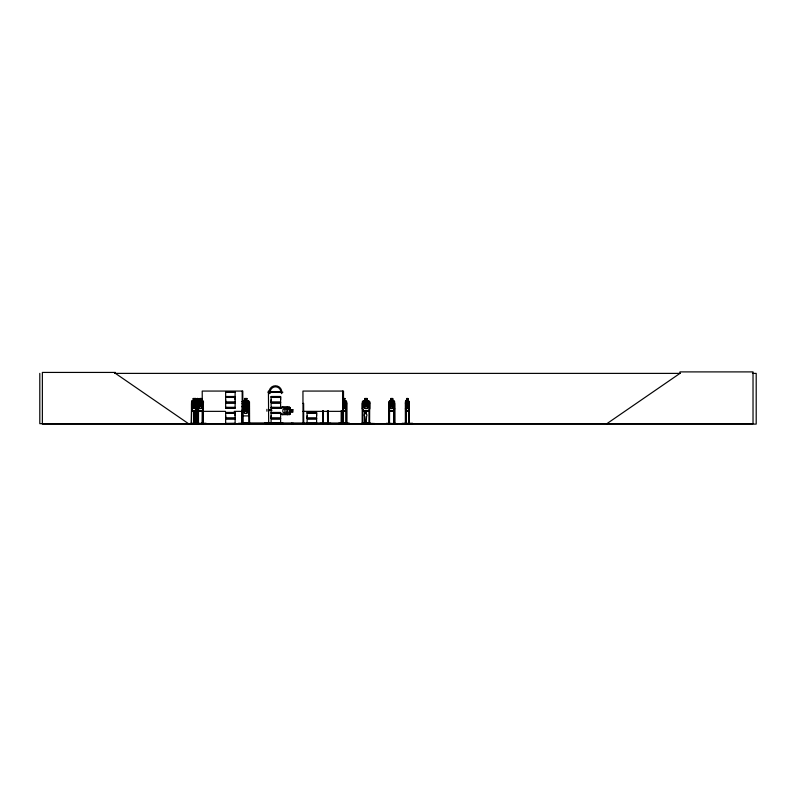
<?xml version="1.0" encoding="UTF-8"?>
<svg xmlns="http://www.w3.org/2000/svg" width="796" height="796" viewBox="0 0 796 796"><rect width="100%" height="100%" fill="white"/><g stroke="black" fill="none" stroke-linecap="round" stroke-linejoin="round"><path stroke-width="1.19" d="M235.128 418.039L225.646 418.039L225.656 415.711M235.128 402.079L225.646 402.079L225.656 399.751M235.119 415.711L235.119 413.373M235.119 399.751L235.119 397.423M280.61 415.711L280.6 418.039L271.118 418.039L271.128 415.711M271.118 402.079L271.118 397.423L280.61 397.423L280.6 402.079L271.118 402.079L271.128 399.751M280.6 399.751L280.6 397.423M307.117 418.039L307.117 413.373L316.609 413.373L316.599 418.039L307.117 418.039L307.127 415.711M316.599 415.711L316.599 413.373M238.501 423.293L248.631 423.144M271.098 423.661L271.118 418.975L280.61 418.975L280.61 423.472L264.75 423.253L279.565 423.671M346.638 423.661L346.628 401.861L345.942 400.985M366.21 422.905L366.548 416.388A1.692 1.313 -90 0 0 366.21 413.731L366.279 411.9L366.21 413.731M198.313 411.044L198.622 401.861L197.876 400.985M198.592 408.557L198.393 411.044L196.751 411.044M366.279 422.905L364.906 422.905L364.628 416.388A1.692 1.313 -90 0 1 364.906 413.731L365.095 411.303L366.26 411.681M365.603 421.98L364.817 422.089L365.623 422.139M364.817 422.139L365.394 421.98M307.097 423.661L307.127 418.975L316.609 418.975L316.609 423.472L307.057 423.502M245.695 405.204C245.506 406.786 250.262 410.368 246.253 404.756C249.725 401.065 246.481 400.766 245.606 404.338M245.755 405.333C246.223 407.572 240.8 409.711 245.218 404.746C240.999 399.493 246.422 402.816 245.715 403.751M402.149 423.611L412.786 423.661M402.149 423.293L412.626 423.621M364.687 421.79L365.205 422.228M365.394 421.94L364.837 421.98L365.344 421.94M196.841 400.985L196.483 423.671M196.184 411.044L196.851 408.567L196.791 401.861L196.373 400.985L194.453 400.985M196.244 411.044L196.851 408.567M198.692 411.044L202.89 411.044L203.497 401.861L202.871 400.985L201.677 400.985M202.89 411.044L203.497 408.567M365.225 422.079L365.046 421.92M393.92 411.044L394.617 408.567L393.97 411.044L389.483 411.044M338.599 423.611L349.444 423.293L338.618 423.263M343.733 423.661L343.603 422.935M320.002 423.293L330.828 423.293M386.418 423.293L397.244 423.611M364.926 411.681L365.294 411.164M249.486 408.567L248.631 411.044L242.77 411.044M248.571 415.83L249.397 413.413M249.486 413.423L248.631 415.91L242.77 415.91L241.994 413.423M343.394 406.855L344.011 405.293L345.534 407.721L344.36 404.756L345.484 401.89L343.981 404.179M197.955 400.985L197.955 398.488L197.209 398.488L196.98 407.761L197.517 405.293C197.746 412.457 199.478 401.264 197.318 401.9L197.318 406.557L197.935 406.557L197.935 401.9L197.507 404.179L197.06 401.841L196.98 406.557L197.318 408.557L197.935 408.557L197.876 398.488M225.616 407.522L235.138 407.761M235.119 418.975L235.128 423.472L225.616 423.661M202.114 423.263L202.293 422.935M202.094 423.611L202.214 410.716M302.838 423.572L302.868 422.935M405.373 423.671L405.353 401.871L405.751 400.985L406.666 400.985M405.841 410.965L405.821 400.985M194.702 401.9L195.119 401.065M192.115 400.985L191.498 401.871L192.095 411.044L196.463 411.044M191.607 401.91L192.144 401.065M364.26 423.671L364.011 422.567L365.046 422.567L365.046 423.273M364.23 423.651L364.001 423.452M372.936 423.651L372.707 423.452M368.677 423.452L374.697 423.552L363.981 423.552M241.994 406.736L242.79 405.841L244.491 405.841L244.491 403.343L246.989 403.343M289.505 414.557L290.331 413.731M281.346 393.632L282.879 392.159L281.824 392.159A6.388 6.388 0 0 0 275.426 385.762A6.388 6.388 0 0 0 269.038 392.159L267.983 392.159L269.615 393.632L271.257 392.159L270.202 392.159A5.333 5.333 0 0 1 275.535 386.816A5.333 5.333 0 0 1 280.869 392.159M193.378 401.065L192.493 401.9L192.493 406.557L193.378 408.557L195.02 408.557L195.906 406.557L195.09 398.488M606.89 423.671L679.963 373.384L679.963 371.901L753.026 371.901L753.026 423.671L39.8 423.671L39.8 373.384M244.571 405.93L243.327 406.756L243.327 411.413L244.571 413.413L246.899 413.413L248.153 411.413L248.153 406.756L246.899 405.93M365.712 423.671L365.971 422.567M271.098 407.522L280.62 407.711M280.351 407.93L282.839 407.154L289.525 407.154L290.421 407.95L290.421 413.761L289.535 414.646L280.6 414.646M280.431 407.99L282.849 407.234M268.61 410.04L271.784 410.02M268.61 410.477L271.784 410.457M114.505 373.384L680.341 373.384M752.469 373.384L756.2 373.384L756.2 424.099L42.367 424.099L42.367 372.428L115.44 372.428L115.44 373.384L188.503 423.671L206.064 423.263M225.636 391.801L235.138 391.801M271.118 391.801L280.62 391.801M271.118 391.97L280.62 391.97M225.656 392.269L235.119 392.269M271.128 392.269L280.6 392.269M235.128 396.488L225.646 396.488L225.646 391.99L235.138 391.97L235.119 396.488M271.118 396.488L280.61 396.488M225.576 396.806L235.198 396.806M271.058 396.806L280.68 396.806M225.576 397.095L235.198 397.095M271.058 397.095L280.68 397.095M192.055 400.985L193.319 400.985L193.259 398.488L195.916 398.488L195.806 401.065M343.036 398.488L344.867 398.488M390.786 398.488L392.726 398.488L393.552 406.557L392.617 408.557L390.846 408.557L389.901 406.557L389.901 401.9L390.846 401.065L390.836 398.488L390.786 400.985L389.503 400.985L388.896 401.871L388.926 423.671M193.319 398.567L195.886 398.567M197.229 398.567L197.935 398.567M199.965 398.567L201.677 398.567M246.899 398.567L244.571 398.567L244.571 401.065L243.327 401.9L243.327 406.557L244.571 408.557L246.899 408.557L248.153 406.557L248.153 401.9L246.899 401.065L246.989 398.488L244.491 398.488L244.491 400.985L242.79 400.985L241.994 401.871L242.83 401.065L248.571 401.065M343.096 398.567L344.807 398.567M364.866 398.567L367.195 398.567L367.195 401.065L368.449 401.9L368.449 406.557L367.195 408.557L364.866 408.557L363.623 406.557L363.623 401.9L364.866 401.065L364.787 398.488L367.284 398.488L367.284 400.985L368.896 400.985L369.782 401.861L369.782 408.567L368.926 411.044L363.066 411.044L362.289 408.567L362.289 401.871L363.085 400.985L364.787 400.985M390.846 398.567L392.667 398.567L392.617 401.065M406.637 398.567L407.88 398.567M343.394 398.985L344.449 398.985L344.449 399.821L343.394 399.821M197.289 400.985L196.552 401.871L196.741 423.671L196.781 422.935L195.985 422.935M199.965 400.985L198.701 400.985L198.144 401.871L198.791 401.065L202.851 401.065M246.989 400.985L248.601 400.985L249.486 401.861L249.586 423.621M344.807 400.985L346.001 400.985M392.677 400.985L393.95 400.985L394.617 401.861L394.617 423.671M407.85 400.985L409.164 401.861L408.656 400.985M192.085 401.065L196.443 401.065M196.771 401.065L198.373 401.065M343.096 401.065L345.981 401.065M363.125 401.065L368.866 401.065M389.523 401.065L393.93 401.065M405.761 401.065L408.706 401.065M198.304 400.985L198.622 401.861M203.438 401.861L202.811 400.985M346.628 401.861L345.962 411.044L343.892 411.044M394.617 401.861L393.901 400.985M343.096 401.9L344.748 401.9L344.748 406.557L343.096 406.557M225.576 402.408L235.198 402.408M271.058 402.408L280.68 402.408M225.576 402.696L235.198 402.696M271.058 402.696L280.68 402.696M235.128 403.025L225.646 403.025L225.646 407.512L235.138 407.512L235.119 403.025M196.731 403.393L196.055 403.393L196.005 423.671M198.512 403.393L198.313 423.671L198.264 408.159M203.378 403.393L202.701 403.393L202.652 423.671M242.103 403.393L242.79 403.393M244.571 403.433L246.909 403.433M249.397 403.393L248.71 403.393L248.79 423.671M302.948 403.393L303.634 403.393L303.714 423.671M342.698 403.393L343.524 403.393M369.692 403.393L369.006 403.393L368.926 423.671M388.916 403.393L389.612 403.393L389.493 423.671M405.403 403.393L405.97 403.393M246.989 405.841L248.601 405.841L249.486 406.726M242.83 405.93L248.571 405.93M280.6 407.194L289.495 407.234L290.331 407.99M225.656 407.393L235.119 407.393M271.128 407.393L280.6 407.393L280.6 403.025L271.118 403.025L271.118 407.512L280.62 407.512M225.636 407.95L235.138 407.92M225.656 408.219L235.119 408.219M271.128 408.219L280.6 408.219M343.096 408.557L344.748 408.557L345.623 406.557L344.807 398.488M388.896 408.567L389.533 411.044M405.423 408.567L405.811 411.044M409.164 408.567L408.666 411.044L405.731 411.044M290.421 409.651L292.918 409.651L292.918 412.149L290.331 412.059L289.505 413.313L284.849 413.313L282.849 412.059L282.849 409.731L284.849 408.487L289.505 408.487L290.331 409.731L292.829 409.731M192.085 410.965L196.443 410.965M196.771 410.965L198.373 410.965M202.851 410.965L198.731 410.965L198.144 408.567L198.751 411.044M248.571 410.965L242.83 410.965L242.332 409.353M343.892 410.965L345.981 410.965M368.866 410.965L363.125 410.965L362.369 408.557M393.93 410.965L389.523 410.965L389.015 408.557M405.761 410.965L408.706 410.965M202.214 411.353L225.576 411.353M234.183 411.353L242.79 411.353M302.948 411.353L343.524 411.353M364.906 411.9L364.966 413.731M225.646 412.437L235.128 412.437M280.61 412.437L271.118 412.437L271.118 407.95L287.406 407.88L287.406 407.194M307.117 412.437L316.609 412.437M225.576 412.766L235.198 412.766M271.058 412.766L280.68 412.766M307.057 412.766L316.679 412.766M225.576 413.054L235.198 413.054M271.058 413.054L280.68 413.054M307.057 413.054L316.679 413.054M280.61 413.373L271.118 413.373L271.118 418.039M280.6 413.96L287.406 413.96L287.406 414.646M364.628 416.388L364.966 422.905M225.576 418.358L235.198 418.358M271.058 418.358L280.68 418.358M307.057 418.358L316.679 418.358M225.576 418.646L235.198 418.646M271.058 418.646L280.68 418.646M307.057 418.646L316.679 418.646M235.128 418.975L225.646 418.975L225.646 423.472M191.209 422.935L192.005 422.935L192.005 423.671M193.866 422.935L194.463 422.935M197.856 422.935L198.662 422.935L198.652 423.671M202.134 422.935L203.438 422.935L203.438 423.671M346.827 422.935L346.011 422.935L346.031 423.671M362.17 422.935L363.016 422.935L363.016 423.671M368.926 422.935L369.881 423.621M388.846 422.935L389.682 422.935L389.672 423.671M393.97 422.935L394.796 422.935M405.333 422.935L406.04 422.935M408.716 422.935L409.413 422.935L409.393 423.671L409.353 403.393L408.776 403.393L408.766 423.671M363.016 423.144L368.926 423.144M369.543 423.134L370.667 423.134M412.577 423.253L402.179 423.671M225.656 423.343L235.119 423.343M264.75 423.293L280.6 423.343M307.127 423.343L316.599 423.343M338.608 423.572L349.454 423.611M280.351 413.791L282.839 414.646M202.244 401.89L200.751 404.179L199.299 401.89L200.403 404.746L199.249 407.721L200.771 405.293L202.293 407.721L201.129 404.756L202.264 401.98L202.214 391.065L242.79 391.065L242.84 423.671M406.04 423.621L405.97 409.353M196.164 400.985L196.851 401.861L196.144 401.065M195.886 401.065L196.304 401.9M191.607 408.557L192.144 410.965M196.851 410.965L196.652 408.557L196.831 411.044M268.61 409.303L268.62 411.214M266.919 409.313L266.929 411.224M409.094 401.861L409.124 423.671M409.005 403.393L408.965 423.671M407.92 400.985L407.92 398.488L406.597 398.488L406.02 406.557L406.637 408.557L407.801 408.557L408.428 406.557L407.85 398.488M405.741 403.393L405.781 423.671M405.632 410.547L405.592 423.671M405.403 422.935L405.403 423.671M394.786 423.671L394.726 403.393L394.04 403.393L393.98 423.671M394.319 422.935L394.448 423.671M394.209 403.393L394.149 423.671M389.433 403.393L389.324 423.671M389.174 422.935L389.204 423.671M389.015 401.91L389.025 423.671M369.692 401.9L369.613 423.671M369.085 422.935L369.085 423.671M366.856 423.452L366.856 422.567L365.822 422.567L365.822 423.273M366.697 422.567L366.697 423.273L364.16 423.273L364.16 422.567M365.294 421.79L365.364 423.273M364.896 422.567L364.896 423.452M364.767 421.79L364.687 423.273M362.936 423.671L362.936 403.393L362.25 403.393L362.17 423.671M362.329 422.935L362.329 423.671M346.757 423.671L346.757 403.393L346.081 403.393L346.111 423.671M346.489 422.935L346.459 423.671M346.27 403.393L346.21 423.671M345.156 423.671L345.156 423.044L241.875 422.935L241.875 423.671M343.444 423.671L343.524 391.065L302.948 391.065L303.027 423.671M343.046 422.935L343.046 423.671M342.967 403.393L342.967 423.671M342.837 403.393L342.758 423.671M342.698 391.065L342.698 423.671M341.972 410.547L342.031 423.671M341.792 410.547L341.842 423.671M341.574 422.935L341.703 423.671M341.484 410.547L341.484 423.671M341.305 410.547L341.245 423.671M328.161 410.547L328.161 423.671M327.972 410.547L328.032 423.671M327.892 422.935L327.862 423.671M327.673 410.547L327.753 423.671M327.484 410.547L327.614 423.671M327.425 422.935L327.425 423.671M323.345 410.547L323.405 423.671M323.156 410.547L323.216 423.671M323.077 422.935L323.047 423.671L322.858 410.547M322.669 410.547L322.669 423.671L322.619 422.935M303.555 422.935L303.555 423.671M292.958 423.044L292.958 423.671M291.684 423.044L291.684 423.671M287.177 407.154L287.177 414.646M283.366 423.671L280.242 423.671M282.888 423.044L282.759 423.253M282.62 423.034L282.62 423.671M281.615 423.044L281.615 423.671M268.769 422.935L268.759 423.671M268.68 423.671L268.421 391.065M267.605 423.044L267.605 423.671M266.322 423.044L266.322 423.671M266.123 423.044L266.123 423.671M249.317 422.935L249.317 423.671M248.631 422.935L248.631 423.671M243.725 423.044L243.715 423.671M242.641 403.393L242.72 423.671M242.442 403.393L242.432 423.671M242.243 423.044L242.243 423.671M242.173 391.065L242.173 423.671M241.954 410.547L242.024 423.671M235.119 402.079L235.128 397.423L225.646 397.423L225.646 402.079M235.119 418.039L235.128 413.373L225.646 413.373L225.646 418.039M203.378 401.9L203.378 423.671M203.189 403.393L203.189 423.671M202.98 422.935L202.98 423.671M202.89 403.393L202.841 423.671M199.965 398.488L199.139 406.557L200.025 408.557L201.677 408.557L202.552 406.557L201.726 398.488L199.905 398.488L199.905 400.985M198.532 401.861L198.463 423.671M198.075 408.159L198.055 423.671M197.925 408.159L197.866 423.671M197.209 398.488L197.229 401.065M196.413 410.547L196.383 423.671M196.284 403.393L196.134 423.671M194.403 410.547L194.423 423.671M194.174 410.547L194.174 423.671M194.085 422.935L194.005 423.671L193.925 410.547M193.319 398.488L193.319 401.065M191.756 403.393L191.279 423.671M191.547 422.935L191.577 423.671M191.458 403.393L191.458 423.671M408.408 407.622L407.323 405.293L406.239 407.721L407.055 404.746L406.338 401.851L407.801 401.9L407.801 406.557L406.637 406.557L406.617 401.871L407.303 404.179L408.368 401.89L407.572 404.756L408.408 407.622M195.667 407.622L195.06 407.632L194.124 405.293L193.169 407.701L192.572 407.622L193.746 404.746L192.642 401.89L194.095 404.179L195.597 401.89L194.483 404.756L195.667 407.622M393.463 407.622L392.816 407.632L391.811 405.293C391.085 409.253 388.836 407.751 391.413 404.746L390.229 401.89L391.781 404.179L393.383 401.89L392.189 404.756L393.463 407.622M247.924 412.487L247.118 412.557L245.755 410.149C244.76 414.119 241.835 412.656 245.218 409.602C241.914 406.736 244.86 405.244 245.705 409.035C246.651 405.453 249.636 406.209 246.253 409.622L247.924 412.487M368.22 407.622L367.414 407.701L366.041 405.293C364.966 409.094 362.1 408.278 365.513 404.746C362.21 401.88 365.155 400.388 366.001 404.179C366.946 400.587 369.931 401.343 366.548 404.756L368.22 407.622M194.731 398.985L193.667 398.985L193.667 399.821L194.731 399.821L194.731 398.985M195.746 398.985L195.259 399.821L195.746 398.985M201.378 398.985L200.323 398.985L200.323 399.821L201.378 399.821L201.378 398.985M246.491 398.985L244.989 398.985L244.989 399.821L246.491 399.821L246.491 398.985M366.787 398.985L365.284 398.985L365.284 399.821L366.787 399.821L366.787 398.985M392.299 398.985L391.164 398.985L391.164 399.821L392.299 399.821L392.299 398.985M407.592 398.985L406.846 398.985L406.846 399.821L407.592 399.821L407.592 398.985M195.02 401.9L193.378 401.9L193.378 406.557L195.02 406.557L195.02 401.9M201.677 401.9L200.025 401.9L200.025 406.557L201.677 406.557L201.677 401.9M246.899 401.9L244.571 401.9L244.571 406.557L246.899 406.557L246.899 401.9M367.195 401.9L364.866 401.9L364.866 406.557L367.195 406.557L367.195 401.9M392.617 401.9L390.846 401.9L390.846 406.557L392.617 406.557L392.617 401.9M246.491 403.851L244.989 403.851L244.989 404.676L246.491 404.676L246.491 403.851M246.899 406.756L244.571 406.756L244.571 411.413L246.899 411.413L246.899 406.756M289.505 409.731L284.849 409.731L284.849 412.059L289.505 412.059L289.505 409.731M292.421 410.149L291.585 410.149L291.585 411.651L292.421 411.651L292.421 410.149"/></g></svg>
